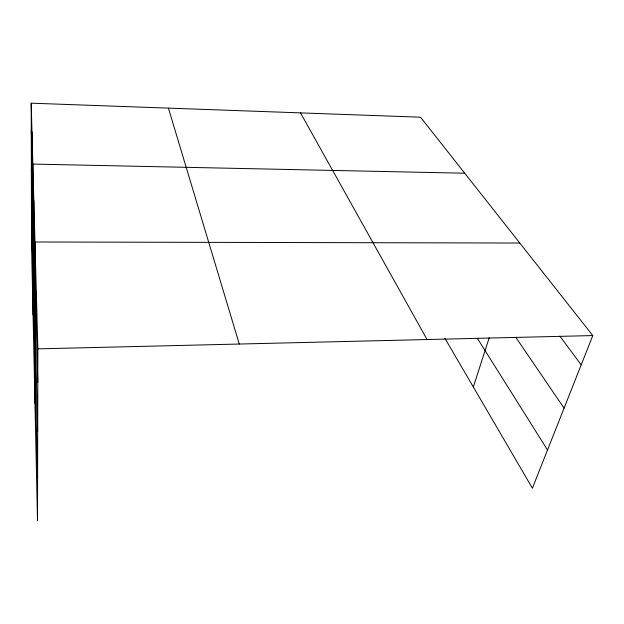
<?xml version="1.0" encoding="UTF-8"?>
<svg xmlns="http://www.w3.org/2000/svg" width="624" height="624" viewBox="0 0 624 624"><rect width="100%" height="100%" fill="white"/><g stroke="black" fill="none" stroke-linecap="round" stroke-linejoin="round"><path stroke-width="0.94" d="M36.27 323.466L36.301 291.275M31.2 103.186L37.861 348.863L37.51 520.814L31.528 244.218L31.2 103.186L420.537 117.203L592.8 335.572L532.397 488.179L444.865 338.239M473.327 386.997L489.239 337.701M37.861 348.863L592.8 335.572M519.8 243.032L34.96 241.987L34.967 403.307M464.724 173.215L32.854 164.073L33.056 314.941M559.892 336.172L581.209 364.861M515.791 337.303L564.08 408.151M477.337 338.278L547.513 449.998M300.495 112.882L427.081 339.542M168.41 108.124L239.281 344.042M31.262 129.714L37.791 382.309M31.356 169.385L37.69 431.356M31.442 208.268L37.596 478.327M31.98 131.875L32.027 159.416M33.836 200.483L33.86 230.233"/></g></svg>
